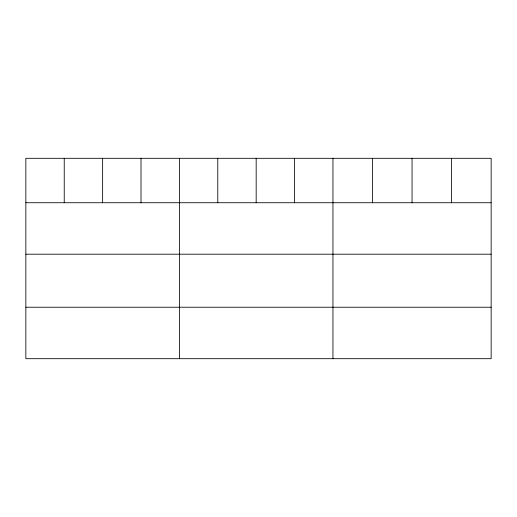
<?xml version="1.0" encoding="UTF-8"?>
<svg xmlns="http://www.w3.org/2000/svg" width="517" height="517" viewBox="0 0 517 517"><rect width="100%" height="100%" fill="white"/><g stroke="black" fill="none" stroke-linecap="round" stroke-linejoin="round"><path stroke-width="0.78" d="M491.15 202.735L491.15 358.695L25.85 358.695L25.85 158.305L491.15 158.305L491.15 202.735L25.85 202.735M25.85 254.202L491.15 254.202M25.85 307.227L491.15 307.227M451.599 158.305L451.599 202.735M412.049 158.305L412.049 202.735M372.498 158.305L372.498 202.735M332.948 158.305L332.948 358.695M294.561 158.305L294.561 202.735M256.173 158.305L256.173 202.735M217.786 158.305L217.786 202.735M179.399 158.305L179.399 358.695M141.012 158.305L141.012 202.735M102.625 158.305L102.625 202.735M64.237 158.305L64.237 202.735"/></g></svg>
